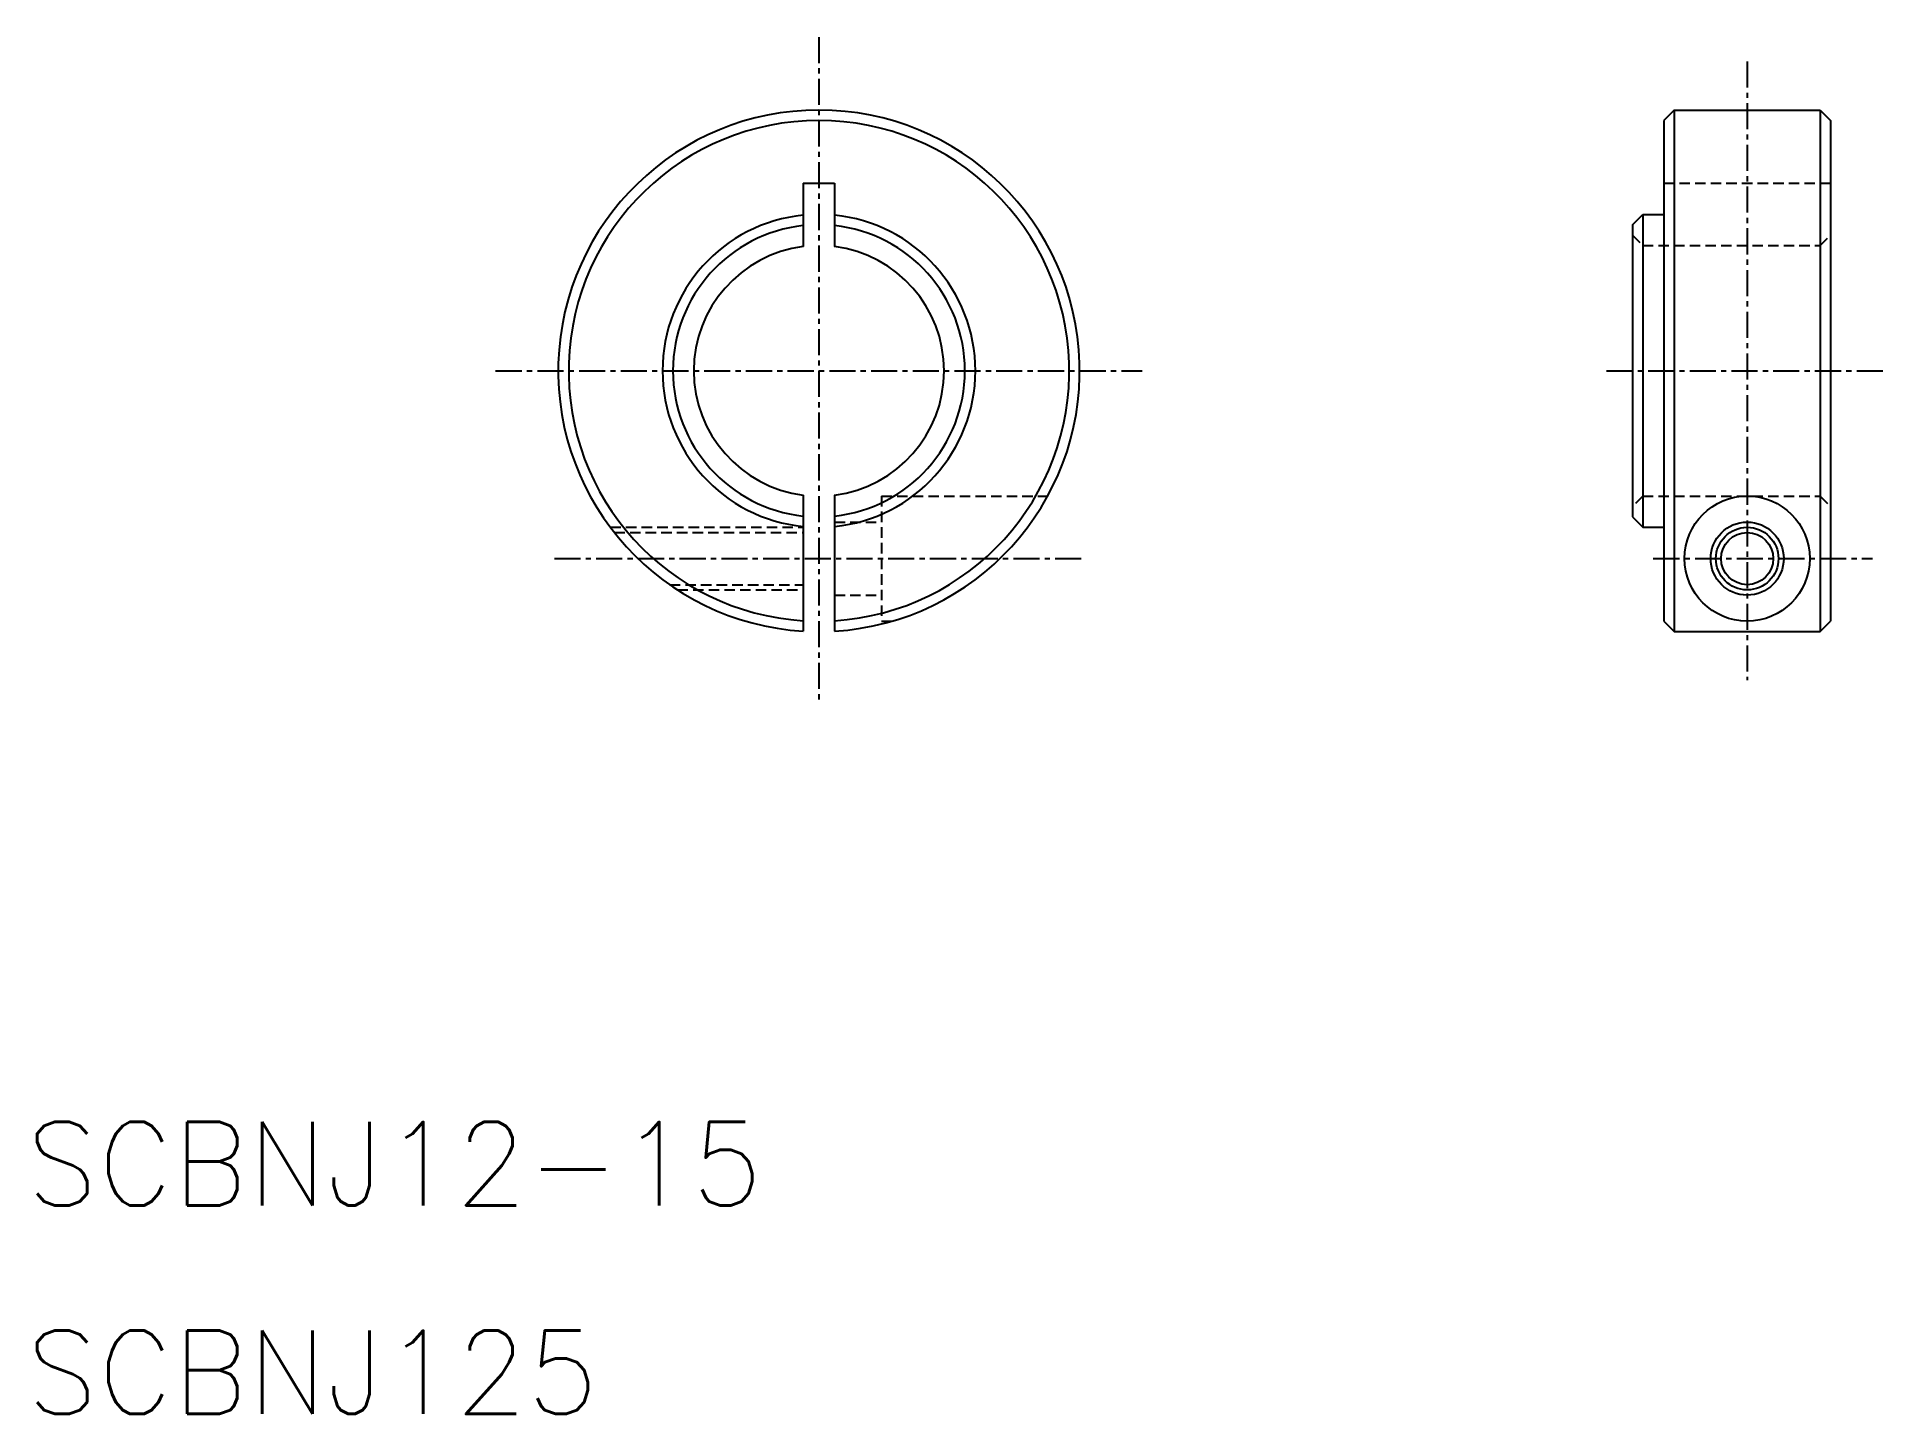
# Model space of a CAD drawing. Extents: x 10.5 to 99.3, y 10 to 76.
import ezdxf

# ---------------------------------------------------------------- set-up
doc = ezdxf.new("R2010")
doc.units = 0
doc.linetypes.add('CENTER', pattern=[2, 1.25, -0.25, 0.25, -0.25])
doc.linetypes.add('DASHED', pattern=[0.75, 0.5, -0.25])
doc.layers.get('0').update_dxf_attribs({"linetype": 'CONTINUOUS'})
doc.layers.add('CENTER', color=1, linetype='CENTER')
doc.styles.get("Standard").update_dxf_attribs({"font": 'txt.shx', "bigfont": 'bigfont.shx'})

msp = doc.modelspace()

# ---------------------------------------------------------------- linework, layer by layer
at = {"color": 7, "linetype": 'CONTINUOUS'}
for p, q in [((89, 72.5), (88.5, 72)), ((88.5, 72), (88.5, 48)), ((89, 72.5), (96, 72.5)), ((89, 72.5), (89, 47.5)), ((96, 72.5), (96.5, 72)), ((96, 72.5), (96, 47.5)), ((96.5, 72), (96.5, 48)), ((47.25, 69), (47.25, 65.953)), ((47.25, 69), (48.75, 69)), ((48.75, 69), (48.75, 65.953)), ((87, 67), (87.5, 67.5)), ((87.5, 67.5), (87.5, 52.5)), ((87.5, 67.5), (88.5, 67.5)), ((87, 67), (87, 53)), ((47.25, 54.047), (47.25, 47.523)), ((48.75, 54.047), (48.75, 47.523)), ((87, 53), (87.5, 52.5)), ((87.5, 52.5), (88.5, 52.5)), ((88.5, 48), (89, 47.5)), ((96, 47.5), (96.5, 48)), ((89, 47.5), (96, 47.5))]:
    msp.add_line(p, q, dxfattribs=at)
at = {"color": 3, "linetype": 'DASHED'}
for p, q in [((88.5, 69), (96.5, 69)), ((87, 66.5), (87.5, 66)), ((87.5, 66), (96, 66)), ((96, 66), (96.5, 66.5)), ((51, 54), (51, 48)), ((51, 54), (58.966, 54)), ((87.5, 54), (87, 53.5)), ((87.5, 54), (96, 54)), ((96, 54), (96.5, 53.5)), ((38, 52.5), (47.25, 52.5)), ((48.75, 52.75), (51, 52.75)), ((38.192, 52.25), (47.25, 52.25)), ((40.845, 49.75), (47.25, 49.75)), ((41.218, 49.5), (47.25, 49.5)), ((48.75, 49.25), (51, 49.25)), ((51, 48), (51.5, 48))]:
    msp.add_line(p, q, dxfattribs=at)
at = {"color": 7, "linetype": 'CONTINUOUS'}
for radius in [3, 1.75, 1.25]:
    msp.add_circle((92.5, 51), radius, dxfattribs=at)
at = {"color": 3, "linetype": 'CONTINUOUS'}
msp.add_circle((92.5, 51), 1.5, dxfattribs=at)
at = {"color": 7, "linetype": 'CONTINUOUS'}
for radius, start, end in [(12.5, 273.43981, 266.56019), (12, 273.58332, 266.41668), (7.5, 95.73917, 264.26083), (7.5, 275.73917, 84.26083), (7, 96.15064, 263.84936), (7, 276.15064, 83.84936), (6, 97.18076, 262.81924), (6, 277.18076, 82.81924)]:
    msp.add_arc((48, 60), radius, start, end, dxfattribs=at)
at = {"layer": 'CENTER', "color": 1, "linetype": 'CENTER'}
for p, q in [((48, 76), (48, 44)), ((92.5, 74.833), (92.5, 45.167)), ((32.5, 60), (63.5, 60)), ((85.75, 60), (99.25, 60)), ((35.322, 51), (60.678, 51)), ((88, 51), (98.5, 51))]:
    msp.add_line(p, q, dxfattribs=at)

# ---------------------------------------------------------------- texts
at = {"color": 7, "linetype": 'CONTINUOUS'}
for s, p in [('SCBNJ12-15', (10, 20)), ('SCBNJ125', (10, 10))]:
    msp.add_text(s, height=4, dxfattribs=at).set_placement(p)

doc.saveas('drawing.dxf')
